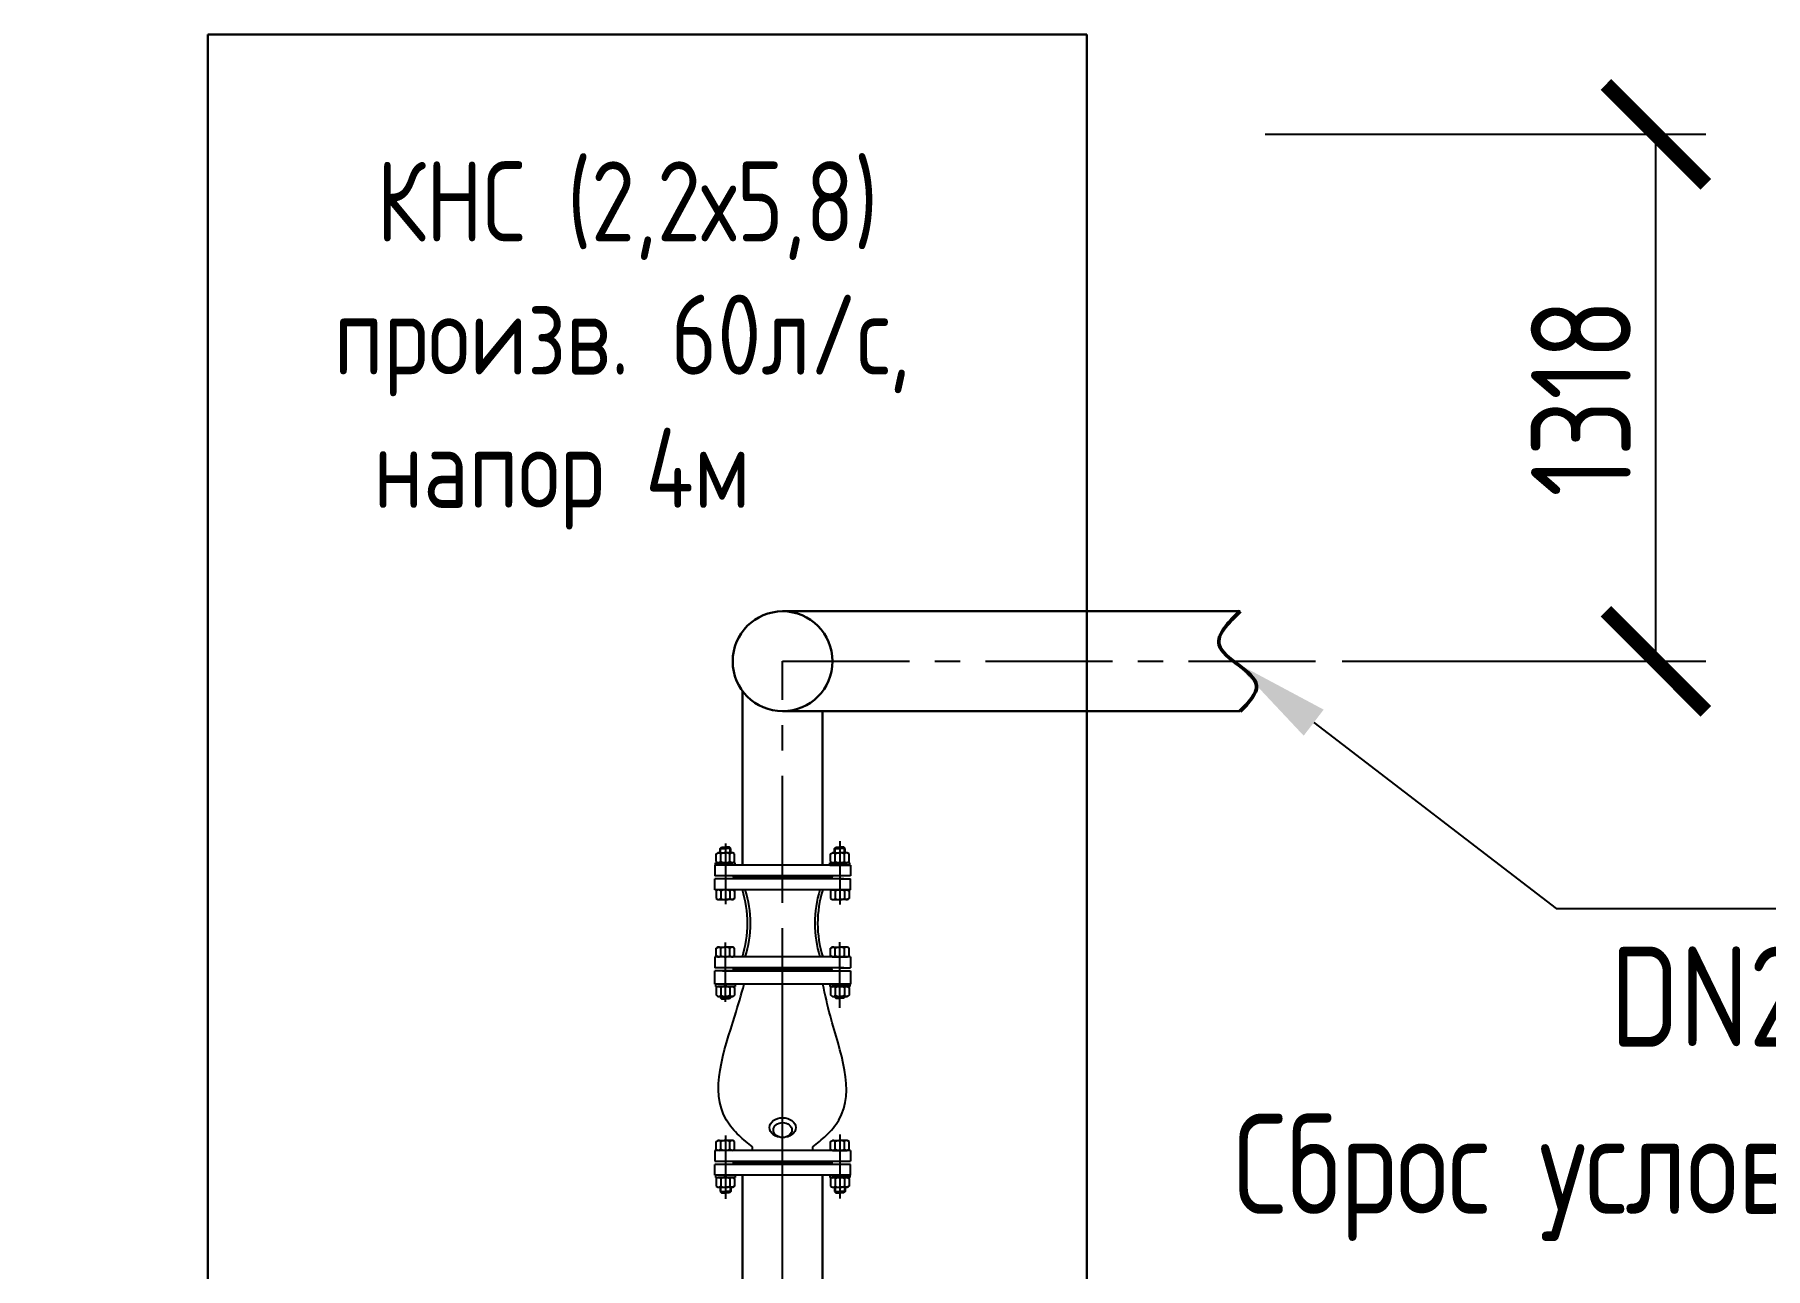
# Model space of a CAD drawing. Header units: millimetres. Extents: x 24859265 to 26550985, y 32092698 to 33532929.
# Drawn here: x 26351640 to 26355973, y 33140626 to 33143713 of the extents above; entities that cross this region are included whole.
import ezdxf
from ezdxf import colors
from ezdxf.entities.mleader import LeaderData, LeaderLine
from ezdxf.math import Vec2, Vec3

# ---------------------------------------------------------------- set-up
doc = ezdxf.new("R2010")
doc.units = ezdxf.units.MM
for name, pattern in [('CENTER', [50.8, 31.75, -6.35, 6.35, -6.35]), ('K5LT_BASIC', [0]), ('K5LT_THIN', [0]), ('осевая', [50.8, 31.75, -6.35, 6.35, -6.35])]:
    doc.linetypes.add(name, pattern=pattern)
for name, color, linetype in [('CL', 1, 'CENTER'), ('G', 3, 'Continuous'), ('R', 1, 'Continuous'), ('Выноски', 7, 'Continuous')]:
    doc.layers.add(name, color=color, linetype=linetype)
doc.layers.add('Труба профиль', color=7, linetype='Continuous', lineweight=50)
doc.styles.add('ARTEM GOST', font='GOST_0.TTF')
doc.styles.add('GOST 2.304', font='GOST_0.TTF')
doc.styles.get("Standard").update_dxf_attribs({"font": 'arial.ttf'})
doc.dimstyles.new('ISO-25', dxfattribs={"dimtxt": 2.5, "dimasz": 2.5, "dimexe": 1.25, "dimexo": 0.625, "dimtad": 1, "dimtxsty": 'Standard', "dimcen": 2.5, "dimadec": 0, "dimazin": 0, "dimtfac": 1, "dimtmove": 0, "dimatfit": 3, "dimfxl": 1, "dimarcsym": 0})

# ---------------------------------------------------------------- blocks, each defined once
blk = doc.blocks.new('_ArchTick')
at = {"color": 0, "linetype": 'ByBlock', "const_width": 0.15}
blk.add_lwpolyline([(-0.5, -0.5), (0.5, 0.5)], dxfattribs=at)
blk = doc.blocks.new('*D211')
at = {"color": 0, "lineweight": -2, "transparency": 16777216}
for p, q in [((26354720.4, 33143463.5), (26355823.6, 33143463.5)), ((26355698.6, 33142145), (26355698.6, 33143463.5)), ((26354913.3, 33142145), (26355823.6, 33142145))]:
    blk.add_line(p, q, dxfattribs=at)
at = {"color": 0, "lineweight": -2, "transparency": 16777216, "xscale": 250, "yscale": 250, "zscale": 250}
for p, rotation in [((26355698.6, 33143463.5), 90), ((26355698.6, 33142145), 270)]:
    blk.add_blockref('_ArchTick', p, dxfattribs=dict(at, rotation=rotation))
at = {"color": 0, "transparency": 16777216, "insert": (26355511.1, 33142804.3), "char_height": 250, "attachment_point": 5, "rotation": 90, "style": 'GOST 2.304'}
blk.add_mtext('1318', dxfattribs=at)

msp = doc.modelspace()

# ---------------------------------------------------------------- linework, layer by layer
at = {"lineweight": 30, "ltscale": 10}
for p, q in [((26352074.2352, 33143712.9668), (26352074.2352, 33137862.9668)), ((26354274.2352, 33143712.9668), (26352074.2352, 33143712.9668)), ((26354274.2352, 33137862.9668), (26354274.2352, 33143712.9668))]:
    msp.add_line(p, q, dxfattribs=at)
at = {"lineweight": 30}
for p, q in [((26353512.65, 33142270.0149), (26354657.9364, 33142270.0149)), ((26353412.65, 33141635.3028), (26353412.65, 33142070.0149)), ((26353512.65, 33142020.0149), (26354657.9364, 33142020.0149)), ((26353612.65, 33141635.3028), (26353612.65, 33142020.0149)), ((26353412.65, 33138492.9668), (26353412.65, 33140859.3028)), ((26353612.65, 33138492.9668), (26353612.65, 33140859.3028))]:
    msp.add_line(p, q, dxfattribs=at)
at = {"color": 1, "linetype": 'осевая', "lineweight": 25, "ltscale": 10}
for p, q in [((26353512.65, 33138492.9668), (26353512.65, 33142145.0149)), ((26353512.65, 33142145.0149), (26354850.8083, 33142145.0149))]:
    msp.add_line(p, q, dxfattribs=at)
at = {"color": 7}
for p, q in [((26353682.65, 33141635.3028), (26353342.65, 33141635.3028)), ((26353342.65, 33141635.3028), (26353342.65, 33141608.3028)), ((26353342.65, 33141635.3028), (26353342.65, 33141608.3028)), ((26353682.65, 33141635.3028), (26353682.65, 33141608.3028)), ((26353682.65, 33141635.3028), (26353682.65, 33141608.3028)), ((26353682.65, 33141608.3028), (26353342.65, 33141608.3028)), ((26353342.65, 33141573.3028), (26353342.65, 33141600.3028)), ((26353665.7479, 33141600.3028), (26353342.65, 33141600.3028)), ((26353635.1277, 33141604.3028), (26353390.1723, 33141604.3028)), ((26353656.2871, 33141600.3028), (26353682.65, 33141600.3028)), ((26353682.65, 33141573.3028), (26353682.65, 33141600.3028)), ((26353682.65, 33141573.3028), (26353342.65, 33141573.3028)), ((26353682.65, 33141405.3028), (26353342.65, 33141405.3028)), ((26353342.65, 33141405.3028), (26353342.65, 33141378.3028)), ((26353665.7479, 33141378.3028), (26353342.65, 33141378.3028)), ((26353635.1277, 33141374.3028), (26353390.1723, 33141374.3028)), ((26353635.1277, 33141374.3028), (26353390.1723, 33141374.3028)), ((26353656.2871, 33141378.3028), (26353682.65, 33141378.3028)), ((26353682.65, 33141405.3028), (26353682.65, 33141378.3028)), ((26353682.65, 33140921.3028), (26353342.65, 33140921.3028)), ((26353342.65, 33140921.3028), (26353342.65, 33140894.3028)), ((26353342.65, 33140921.3028), (26353342.65, 33140894.3028)), ((26353437.323, 33140921.3028), (26353437.323, 33140929.8475)), ((26353587.977, 33140921.3028), (26353587.977, 33140929.8475)), ((26353682.65, 33140921.3028), (26353682.65, 33140894.3028)), ((26353682.65, 33140921.3028), (26353682.65, 33140894.3028)), ((26353342.65, 33140894.3028), (26353682.65, 33140894.3028)), ((26353342.65, 33140859.3028), (26353342.65, 33140886.3028)), ((26353342.65, 33140859.3028), (26353342.65, 33140886.3028)), ((26353682.65, 33140886.3028), (26353342.65, 33140886.3028)), ((26353682.65, 33140859.3028), (26353342.65, 33140859.3028)), ((26353635.1277, 33140890.3028), (26353390.1723, 33140890.3028)), ((26353635.1277, 33140890.3028), (26353404.6236, 33140890.3028)), ((26353682.65, 33140859.3028), (26353682.65, 33140886.3028)), ((26353682.65, 33140859.3028), (26353682.65, 33140886.3028))]:
    msp.add_line(p, q, dxfattribs=at)
at = {"color": 7, "linetype": 'Continuous', "ltscale": 10}
for p, q in [((26353387.9833, 33141608.3028), (26353390.1723, 33141604.3028)), ((26353387.9833, 33141600.3028), (26353390.1723, 33141604.3028)), ((26353637.3166, 33141608.3028), (26353635.1277, 33141604.3028)), ((26353637.3166, 33141600.3028), (26353635.1277, 33141604.3028)), ((26353387.9833, 33141378.3028), (26353390.1723, 33141374.3028)), ((26353387.9833, 33141370.3028), (26353390.1723, 33141374.3028)), ((26353637.3166, 33141378.3028), (26353635.1277, 33141374.3028)), ((26353637.3166, 33141370.3028), (26353635.1277, 33141374.3028)), ((26353387.9833, 33141370.3028), (26353342.65, 33141370.3028)), ((26353342.65, 33141336.9695), (26353342.65, 33141370.3028)), ((26353682.65, 33141336.9695), (26353342.65, 33141336.9695)), ((26353361.8559, 33141370.3028), (26353682.65, 33141370.3028)), ((26353682.65, 33141370.3028), (26353682.65, 33141336.9695)), ((26353387.9833, 33140894.3028), (26353390.1723, 33140890.3028)), ((26353387.9833, 33140886.3028), (26353390.1723, 33140890.3028)), ((26353637.3166, 33140894.3028), (26353635.1277, 33140890.3028)), ((26353637.3166, 33140886.3028), (26353635.1277, 33140890.3028))]:
    msp.add_line(p, q, dxfattribs=at)
at = {"lineweight": 30}
msp.add_circle((26353512.65, 33142145.0149), 125, dxfattribs=at)
at = {"color": 7}
for centre, start, end in [((26353146.6642, 33141489.3028), 342.4329766, 17.5670234), ((26353153.9008, 33141489.3028), 342.4329766, 17.5670234), ((26353871.3991, 33141489.3028), 162.4329766, 197.5670234), ((26353878.6357, 33141489.3028), 162.4329766, 197.5670234)]:
    msp.add_arc(centre, 278.3104, start, end, dxfattribs=at)
at = {"color": 7, "linetype": 'Continuous', "ltscale": 10}
for centre, major_axis, ratio in [((26353512.65, 33140978.1817), (32.8293, 0), 0.753433911), ((26353512.65, 33140972.0309), (23.1672, 0), 0.802164591)]:
    msp.add_ellipse(centre, major_axis=major_axis, ratio=ratio, dxfattribs=at)
for points in [[(26353437.323, 33140929.8475), (26353403.6113, 33140958.4211), (26353371.9592, 33140997.0985), (26353393.0603, 33141257.2834), (26353416.5266, 33141336.9695)], [(26353587.977, 33140929.8475), (26353621.6887, 33140958.4211), (26353653.3408, 33140997.0985), (26353632.2397, 33141257.2834), (26353613.3824, 33141336.9695)]]:
    msp.add_spline(points, degree=3, dxfattribs=at)
at = {"layer": 'CL', "color": 251, "ltscale": 25}
for p, q in [((26353369.3166, 33141689.4125), (26353369.3166, 33141537.6288)), ((26353369.3166, 33141292.6064), (26353369.3166, 33141440.9767))]:
    msp.add_line(p, q, dxfattribs=at)
at = {"layer": 'CL', "color": 7, "ltscale": 20}
msp.add_line((26353512.65, 33140802.7382), (26353512.65, 33141691.6698), dxfattribs=at)
at = {"layer": 'CL', "color": 251, "ltscale": 20}
for p, q in [((26353655.9833, 33141694.9481), (26353655.9833, 33141536.055)), ((26353655.9833, 33141277.8453), (26353655.9833, 33141442.5505)), ((26353369.3166, 33140958.3481), (26353369.3166, 33140799.7972)), ((26353369.3166, 33140950.3028), (26353369.3166, 33140878.1)), ((26353655.9833, 33140961.3666), (26353655.9833, 33140800.6697))]:
    msp.add_line(p, q, dxfattribs=at)
at = {"layer": 'G', "color": 7, "linetype": 'K5LT_BASIC'}
for p, q in [((26353355.9833, 33141676.3085), (26353359.3166, 33141679.6419)), ((26353355.9833, 33141665.8028), (26353355.9833, 33141676.3085)), ((26353355.9833, 33141676.3085), (26353369.3166, 33141676.3085)), ((26353359.3166, 33141679.6419), (26353369.3166, 33141679.6419)), ((26353379.3166, 33141679.6419), (26353369.3166, 33141679.6419)), ((26353382.65, 33141676.3085), (26353369.3166, 33141676.3085)), ((26353382.65, 33141676.3085), (26353379.3166, 33141679.6419)), ((26353382.65, 33141665.8028), (26353382.65, 33141676.3085)), ((26353642.65, 33141676.3085), (26353645.9833, 33141679.6419)), ((26353642.65, 33141665.8028), (26353642.65, 33141676.3085)), ((26353642.65, 33141676.3085), (26353655.9833, 33141676.3085)), ((26353645.9833, 33141679.6419), (26353655.9833, 33141679.6419)), ((26353665.9833, 33141679.6419), (26353655.9833, 33141679.6419)), ((26353669.3166, 33141676.3085), (26353655.9833, 33141676.3085)), ((26353669.3166, 33141676.3085), (26353665.9833, 33141679.6419)), ((26353669.3166, 33141665.8028), (26353669.3166, 33141676.3085)), ((26353344.4132, 33141635.3028), (26353344.4132, 33141641.1361)), ((26353344.4132, 33141641.1361), (26353369.3166, 33141641.1361)), ((26353394.2201, 33141635.3028), (26353344.4132, 33141635.3028)), ((26353346.2226, 33141663.0542), (26353350.9833, 33141665.8028)), ((26353346.2226, 33141643.8847), (26353346.2226, 33141663.0542)), ((26353350.9833, 33141641.1361), (26353346.2226, 33141643.8847)), ((26353350.9833, 33141665.8028), (26353369.3166, 33141665.8028)), ((26353369.3166, 33141641.1361), (26353350.9833, 33141641.1361)), ((26353357.7696, 33141643.8847), (26353357.7696, 33141663.0542)), ((26353368.2055, 33141635.3028), (26353366.0824, 33141641.1361)), ((26353387.65, 33141665.8028), (26353369.3166, 33141665.8028)), ((26353394.2201, 33141641.1361), (26353369.3166, 33141641.1361)), ((26353369.3166, 33141641.1361), (26353387.65, 33141641.1361)), ((26353370.4278, 33141641.1361), (26353372.5509, 33141635.3028)), ((26353380.8636, 33141643.8847), (26353380.8636, 33141663.0542)), ((26353392.4107, 33141663.0542), (26353387.65, 33141665.8028)), ((26353387.65, 33141641.1361), (26353392.4107, 33141643.8847)), ((26353392.4107, 33141643.8847), (26353392.4107, 33141663.0542)), ((26353394.2201, 33141635.3028), (26353394.2201, 33141641.1361)), ((26353631.0799, 33141641.1361), (26353655.9833, 33141641.1361)), ((26353631.0799, 33141635.3028), (26353631.0799, 33141641.1361)), ((26353631.0799, 33141635.3028), (26353680.8867, 33141635.3028)), ((26353632.8893, 33141663.0542), (26353637.65, 33141665.8028)), ((26353632.8893, 33141643.8847), (26353632.8893, 33141663.0542)), ((26353637.65, 33141641.1361), (26353632.8893, 33141643.8847)), ((26353637.65, 33141665.8028), (26353655.9833, 33141665.8028)), ((26353655.9833, 33141641.1361), (26353637.65, 33141641.1361)), ((26353644.4363, 33141643.8847), (26353644.4363, 33141663.0542)), ((26353654.8722, 33141641.1361), (26353652.749, 33141635.3028)), ((26353674.3166, 33141665.8028), (26353655.9833, 33141665.8028)), ((26353655.9833, 33141641.1361), (26353674.3166, 33141641.1361)), ((26353680.8867, 33141641.1361), (26353655.9833, 33141641.1361)), ((26353657.0944, 33141635.3028), (26353659.2176, 33141641.1361)), ((26353667.5303, 33141643.8847), (26353667.5303, 33141663.0542)), ((26353679.0773, 33141663.0542), (26353674.3166, 33141665.8028)), ((26353674.3166, 33141641.1361), (26353679.0773, 33141643.8847)), ((26353679.0773, 33141643.8847), (26353679.0773, 33141663.0542)), ((26353680.8867, 33141635.3028), (26353680.8867, 33141641.1361)), ((26353350.9833, 33141573.3028), (26353346.2226, 33141570.5542)), ((26353346.2226, 33141570.5542), (26353346.2226, 33141551.3847)), ((26353346.2226, 33141551.3847), (26353350.9833, 33141548.6361)), ((26353387.65, 33141573.3028), (26353350.9833, 33141573.3028)), ((26353350.9833, 33141548.6361), (26353369.3166, 33141548.6361)), ((26353357.7696, 33141570.5542), (26353357.7696, 33141551.3847)), ((26353387.65, 33141548.6361), (26353369.3166, 33141548.6361)), ((26353380.8636, 33141570.5542), (26353380.8636, 33141551.3847)), ((26353387.65, 33141573.3028), (26353392.4107, 33141570.5542)), ((26353392.4107, 33141551.3847), (26353387.65, 33141548.6361)), ((26353392.4107, 33141570.5542), (26353392.4107, 33141551.3847)), ((26353637.65, 33141573.3028), (26353632.8893, 33141570.5542)), ((26353632.8893, 33141570.5542), (26353632.8893, 33141551.3847)), ((26353632.8893, 33141551.3847), (26353637.65, 33141548.6361)), ((26353637.65, 33141573.3028), (26353674.3166, 33141573.3028)), ((26353637.65, 33141548.6361), (26353655.9833, 33141548.6361)), ((26353644.4363, 33141570.5542), (26353644.4363, 33141551.3847)), ((26353674.3166, 33141548.6361), (26353655.9833, 33141548.6361)), ((26353667.5303, 33141570.5542), (26353667.5303, 33141551.3847)), ((26353674.3166, 33141573.3028), (26353679.0773, 33141570.5542)), ((26353679.0773, 33141551.3847), (26353674.3166, 33141548.6361)), ((26353679.0773, 33141570.5542), (26353679.0773, 33141551.3847)), ((26353346.2226, 33141427.2209), (26353350.9833, 33141429.9695)), ((26353346.2226, 33141408.0514), (26353346.2226, 33141427.2209)), ((26353350.9833, 33141429.9695), (26353369.3166, 33141429.9695)), ((26353357.7696, 33141408.0514), (26353357.7696, 33141427.2209)), ((26353387.65, 33141429.9695), (26353369.3166, 33141429.9695)), ((26353380.8636, 33141408.0514), (26353380.8636, 33141427.2209)), ((26353392.4107, 33141427.2209), (26353387.65, 33141429.9695)), ((26353392.4107, 33141408.0514), (26353392.4107, 33141427.2209)), ((26353632.8893, 33141427.2209), (26353637.65, 33141429.9695)), ((26353632.8893, 33141408.0514), (26353632.8893, 33141427.2209)), ((26353637.65, 33141429.9695), (26353655.9833, 33141429.9695)), ((26353644.4363, 33141408.0514), (26353644.4363, 33141427.2209)), ((26353674.3166, 33141429.9695), (26353655.9833, 33141429.9695)), ((26353667.5303, 33141408.0514), (26353667.5303, 33141427.2209)), ((26353679.0773, 33141427.2209), (26353674.3166, 33141429.9695)), ((26353679.0773, 33141408.0514), (26353679.0773, 33141427.2209)), ((26353350.9833, 33141405.3028), (26353346.2226, 33141408.0514)), ((26353387.65, 33141405.3028), (26353350.9833, 33141405.3028)), ((26353387.65, 33141405.3028), (26353392.4107, 33141408.0514)), ((26353637.65, 33141405.3028), (26353632.8893, 33141408.0514)), ((26353637.65, 33141405.3028), (26353674.3166, 33141405.3028)), ((26353674.3166, 33141405.3028), (26353679.0773, 33141408.0514)), ((26353344.4132, 33141336.9695), (26353344.4132, 33141331.1361)), ((26353394.2201, 33141336.9695), (26353344.4132, 33141336.9695)), ((26353344.4132, 33141331.1361), (26353369.3166, 33141331.1361)), ((26353350.9833, 33141331.1361), (26353346.2226, 33141328.3875)), ((26353369.3166, 33141331.1361), (26353350.9833, 33141331.1361)), ((26353368.2055, 33141336.9695), (26353366.0824, 33141331.1361)), ((26353394.2201, 33141331.1361), (26353369.3166, 33141331.1361)), ((26353369.3166, 33141331.1361), (26353387.65, 33141331.1361)), ((26353370.4278, 33141331.1361), (26353372.5509, 33141336.9695)), ((26353387.65, 33141331.1361), (26353392.4107, 33141328.3875)), ((26353394.2201, 33141336.9695), (26353394.2201, 33141331.1361)), ((26353631.0799, 33141336.9695), (26353680.8867, 33141336.9695)), ((26353631.0799, 33141336.9695), (26353631.0799, 33141331.1361)), ((26353631.0799, 33141331.1361), (26353655.9833, 33141331.1361)), ((26353637.65, 33141331.1361), (26353632.8893, 33141328.3875)), ((26353655.9833, 33141331.1361), (26353637.65, 33141331.1361)), ((26353654.8722, 33141331.1361), (26353652.749, 33141336.9695)), ((26353655.9833, 33141331.1361), (26353674.3166, 33141331.1361)), ((26353680.8867, 33141331.1361), (26353655.9833, 33141331.1361)), ((26353657.0944, 33141336.9695), (26353659.2176, 33141331.1361)), ((26353674.3166, 33141331.1361), (26353679.0773, 33141328.3875)), ((26353680.8867, 33141336.9695), (26353680.8867, 33141331.1361)), ((26353346.2226, 33141328.3875), (26353346.2226, 33141309.218)), ((26353346.2226, 33141309.218), (26353350.9833, 33141306.4695)), ((26353350.9833, 33141306.4695), (26353369.3166, 33141306.4695)), ((26353355.9833, 33141306.4695), (26353355.9833, 33141303.4337)), ((26353355.9833, 33141303.4337), (26353359.3166, 33141300.1003)), ((26353355.9833, 33141303.4337), (26353369.3166, 33141303.4337)), ((26353357.7696, 33141328.3875), (26353357.7696, 33141309.218)), ((26353359.3166, 33141300.1003), (26353369.3166, 33141300.1003)), ((26353387.65, 33141306.4695), (26353369.3166, 33141306.4695)), ((26353382.65, 33141303.4337), (26353369.3166, 33141303.4337)), ((26353379.3166, 33141300.1003), (26353369.3166, 33141300.1003)), ((26353382.65, 33141303.4337), (26353379.3166, 33141300.1003)), ((26353380.8636, 33141328.3875), (26353380.8636, 33141309.218)), ((26353382.65, 33141306.4695), (26353382.65, 33141303.4337)), ((26353392.4107, 33141309.218), (26353387.65, 33141306.4695)), ((26353392.4107, 33141328.3875), (26353392.4107, 33141309.218)), ((26353632.8893, 33141328.3875), (26353632.8893, 33141309.218)), ((26353632.8893, 33141309.218), (26353637.65, 33141306.4695)), ((26353637.65, 33141306.4695), (26353655.9833, 33141306.4695)), ((26353642.65, 33141306.4695), (26353642.65, 33141305.2765)), ((26353642.65, 33141305.2765), (26353655.9833, 33141305.2765)), ((26353642.65, 33141305.2765), (26353645.9833, 33141301.9431)), ((26353644.4363, 33141328.3875), (26353644.4363, 33141309.218)), ((26353645.9833, 33141301.9431), (26353655.9833, 33141301.9431)), ((26353674.3166, 33141306.4695), (26353655.9833, 33141306.4695)), ((26353669.3166, 33141305.2765), (26353655.9833, 33141305.2765)), ((26353665.9833, 33141301.9431), (26353655.9833, 33141301.9431)), ((26353669.3166, 33141305.2765), (26353665.9833, 33141301.9431)), ((26353667.5303, 33141328.3875), (26353667.5303, 33141309.218)), ((26353669.3166, 33141306.4695), (26353669.3166, 33141305.2765)), ((26353679.0773, 33141309.218), (26353674.3166, 33141306.4695)), ((26353679.0773, 33141328.3875), (26353679.0773, 33141309.218)), ((26353346.2226, 33140943.2209), (26353350.9833, 33140945.9695)), ((26353346.2226, 33140924.0514), (26353346.2226, 33140943.2209)), ((26353350.9833, 33140945.9695), (26353369.3166, 33140945.9695)), ((26353357.7696, 33140924.0514), (26353357.7696, 33140943.2209)), ((26353387.65, 33140945.9695), (26353369.3166, 33140945.9695)), ((26353380.8636, 33140924.0514), (26353380.8636, 33140943.2209)), ((26353392.4107, 33140943.2209), (26353387.65, 33140945.9695)), ((26353392.4107, 33140924.0514), (26353392.4107, 33140943.2209)), ((26353632.8893, 33140943.2209), (26353637.65, 33140945.9695)), ((26353632.8893, 33140924.0514), (26353632.8893, 33140943.2209)), ((26353637.65, 33140945.9695), (26353655.9833, 33140945.9695)), ((26353644.4363, 33140924.0514), (26353644.4363, 33140943.2209)), ((26353674.3166, 33140945.9695), (26353655.9833, 33140945.9695)), ((26353667.5303, 33140924.0514), (26353667.5303, 33140943.2209)), ((26353679.0773, 33140943.2209), (26353674.3166, 33140945.9695)), ((26353679.0773, 33140924.0514), (26353679.0773, 33140943.2209)), ((26353350.9833, 33140921.3028), (26353346.2226, 33140924.0514)), ((26353387.65, 33140921.3028), (26353350.9833, 33140921.3028)), ((26353387.65, 33140921.3028), (26353392.4107, 33140924.0514)), ((26353637.65, 33140921.3028), (26353632.8893, 33140924.0514)), ((26353637.65, 33140921.3028), (26353674.3166, 33140921.3028)), ((26353674.3166, 33140921.3028), (26353679.0773, 33140924.0514)), ((26353344.4132, 33140859.3028), (26353344.4132, 33140853.4695)), ((26353394.2201, 33140859.3028), (26353344.4132, 33140859.3028)), ((26353344.4132, 33140853.4695), (26353369.3166, 33140853.4695)), ((26353350.9833, 33140853.4695), (26353346.2226, 33140850.7209)), ((26353369.3166, 33140853.4695), (26353350.9833, 33140853.4695)), ((26353368.2055, 33140859.3028), (26353366.0824, 33140853.4695)), ((26353394.2201, 33140853.4695), (26353369.3166, 33140853.4695)), ((26353369.3166, 33140853.4695), (26353387.65, 33140853.4695)), ((26353370.4278, 33140853.4695), (26353372.5509, 33140859.3028)), ((26353387.65, 33140853.4695), (26353392.4107, 33140850.7209)), ((26353394.2201, 33140859.3028), (26353394.2201, 33140853.4695)), ((26353631.0799, 33140859.3028), (26353680.8867, 33140859.3028)), ((26353631.0799, 33140859.3028), (26353631.0799, 33140853.4695)), ((26353631.0799, 33140853.4695), (26353655.9833, 33140853.4695)), ((26353637.65, 33140853.4695), (26353632.8893, 33140850.7209)), ((26353655.9833, 33140853.4695), (26353637.65, 33140853.4695)), ((26353654.8722, 33140853.4695), (26353652.749, 33140859.3028)), ((26353655.9833, 33140853.4695), (26353674.3166, 33140853.4695)), ((26353680.8867, 33140853.4695), (26353655.9833, 33140853.4695)), ((26353657.0944, 33140859.3028), (26353659.2176, 33140853.4695)), ((26353674.3166, 33140853.4695), (26353679.0773, 33140850.7209)), ((26353680.8867, 33140859.3028), (26353680.8867, 33140853.4695)), ((26353346.2226, 33140850.7209), (26353346.2226, 33140831.5514)), ((26353346.2226, 33140831.5514), (26353350.9833, 33140828.8028)), ((26353350.9833, 33140828.8028), (26353369.3166, 33140828.8028)), ((26353355.9833, 33140828.8028), (26353355.9833, 33140818.297)), ((26353355.9833, 33140818.297), (26353359.3166, 33140814.9637)), ((26353355.9833, 33140818.297), (26353369.3166, 33140818.297)), ((26353357.7696, 33140850.7209), (26353357.7696, 33140831.5514)), ((26353359.3166, 33140814.9637), (26353369.3166, 33140814.9637)), ((26353387.65, 33140828.8028), (26353369.3166, 33140828.8028)), ((26353382.65, 33140818.297), (26353369.3166, 33140818.297)), ((26353379.3166, 33140814.9637), (26353369.3166, 33140814.9637)), ((26353382.65, 33140818.297), (26353379.3166, 33140814.9637)), ((26353380.8636, 33140850.7209), (26353380.8636, 33140831.5514)), ((26353382.65, 33140828.8028), (26353382.65, 33140818.297)), ((26353392.4107, 33140831.5514), (26353387.65, 33140828.8028)), ((26353392.4107, 33140850.7209), (26353392.4107, 33140831.5514)), ((26353632.8893, 33140850.7209), (26353632.8893, 33140831.5514)), ((26353632.8893, 33140831.5514), (26353637.65, 33140828.8028)), ((26353637.65, 33140828.8028), (26353655.9833, 33140828.8028)), ((26353642.65, 33140828.8028), (26353642.65, 33140818.297)), ((26353642.65, 33140818.297), (26353655.9833, 33140818.297)), ((26353642.65, 33140818.297), (26353645.9833, 33140814.9637)), ((26353644.4363, 33140850.7209), (26353644.4363, 33140831.5514)), ((26353645.9833, 33140814.9637), (26353655.9833, 33140814.9637)), ((26353674.3166, 33140828.8028), (26353655.9833, 33140828.8028)), ((26353669.3166, 33140818.297), (26353655.9833, 33140818.297)), ((26353665.9833, 33140814.9637), (26353655.9833, 33140814.9637)), ((26353669.3166, 33140818.297), (26353665.9833, 33140814.9637)), ((26353667.5303, 33140850.7209), (26353667.5303, 33140831.5514)), ((26353669.3166, 33140828.8028), (26353669.3166, 33140818.297)), ((26353679.0773, 33140831.5514), (26353674.3166, 33140828.8028)), ((26353679.0773, 33140850.7209), (26353679.0773, 33140831.5514))]:
    msp.add_line(p, q, dxfattribs=at)
for centre, radius, start, end in [((26353352.5568, 33141659.5424), 6.2854, 33.9671831, 128.9799747), ((26353352.5568, 33141647.3965), 6.2854, 231.0200258, 326.0328141), ((26353369.3166, 33141640.1735), 25.6293, 90, 116.7783388), ((26353369.3166, 33141666.7654), 25.6293, 243.2216615, 270), ((26353369.3166, 33141640.1735), 25.6293, 63.2216612, 90), ((26353369.3166, 33141666.7654), 25.6293, 270, 296.7783385), ((26353386.0765, 33141659.5424), 6.2854, 51.0200253, 146.0328169), ((26353386.0765, 33141647.3965), 6.2854, 213.9671859, 308.9799742), ((26353639.2235, 33141659.5424), 6.2854, 33.9671831, 128.9799747), ((26353639.2235, 33141647.3965), 6.2854, 231.0200258, 326.0328141), ((26353655.9833, 33141640.1735), 25.6293, 90, 116.7783388), ((26353655.9833, 33141666.7654), 25.6293, 243.2216615, 270), ((26353655.9833, 33141640.1735), 25.6293, 63.2216612, 90), ((26353655.9833, 33141666.7654), 25.6293, 270, 296.7783385), ((26353672.7432, 33141659.5424), 6.2854, 51.0200253, 146.0328169), ((26353672.7432, 33141647.3965), 6.2854, 213.9671859, 308.9799742), ((26353352.5568, 33141567.0424), 6.2854, 33.9671859, 128.9799742), ((26353352.5568, 33141554.8965), 6.2854, 231.0200253, 326.0328169), ((26353369.3166, 33141547.6735), 25.6293, 90, 116.7783385), ((26353369.3166, 33141574.2654), 25.6293, 243.2216612, 270), ((26353369.3166, 33141547.6735), 25.6293, 63.2216615, 90), ((26353369.3166, 33141574.2654), 25.6293, 270, 296.7783388), ((26353386.0765, 33141567.0424), 6.2854, 51.0200258, 146.0328141), ((26353386.0765, 33141554.8965), 6.2854, 213.9671831, 308.9799747), ((26353639.2235, 33141567.0424), 6.2854, 33.9671859, 128.9799742), ((26353639.2235, 33141554.8965), 6.2854, 231.0200253, 326.0328169), ((26353655.9833, 33141547.6735), 25.6293, 90, 116.7783385), ((26353655.9833, 33141574.2654), 25.6293, 243.2216612, 270), ((26353655.9833, 33141547.6735), 25.6293, 63.2216615, 90), ((26353655.9833, 33141574.2654), 25.6293, 270, 296.7783388), ((26353672.7432, 33141567.0424), 6.2854, 51.0200258, 146.0328141), ((26353672.7432, 33141554.8965), 6.2854, 213.9671831, 308.9799747), ((26353352.5568, 33141423.7091), 6.2854, 33.9671831, 128.9799747), ((26353369.3166, 33141404.3402), 25.6293, 90, 116.7783388), ((26353369.3166, 33141404.3402), 25.6293, 63.2216612, 90), ((26353386.0765, 33141423.7091), 6.2854, 51.0200253, 146.0328169), ((26353639.2235, 33141423.7091), 6.2854, 33.9671831, 128.9799747), ((26353655.9833, 33141404.3402), 25.6293, 90, 116.7783388), ((26353655.9833, 33141404.3402), 25.6293, 63.2216612, 90), ((26353672.7432, 33141423.7091), 6.2854, 51.0200253, 146.0328169), ((26353352.5568, 33141411.5631), 6.2854, 231.0200258, 326.0328141), ((26353369.3166, 33141430.932), 25.6293, 243.2216615, 270), ((26353369.3166, 33141430.932), 25.6293, 270, 296.7783385), ((26353386.0765, 33141411.5631), 6.2854, 213.9671859, 308.9799742), ((26353639.2235, 33141411.5631), 6.2854, 231.0200258, 326.0328141), ((26353655.9833, 33141430.932), 25.6293, 243.2216615, 270), ((26353655.9833, 33141430.932), 25.6293, 270, 296.7783385), ((26353672.7432, 33141411.5631), 6.2854, 213.9671859, 308.9799742), ((26353352.5568, 33141324.8758), 6.2854, 33.9671859, 128.9799742), ((26353369.3166, 33141305.5069), 25.6293, 90, 116.7783385), ((26353369.3166, 33141305.5069), 25.6293, 63.2216615, 90), ((26353386.0765, 33141324.8758), 6.2854, 51.0200258, 146.0328141), ((26353639.2235, 33141324.8758), 6.2854, 33.9671859, 128.9799742), ((26353655.9833, 33141305.5069), 25.6293, 90, 116.7783385), ((26353655.9833, 33141305.5069), 25.6293, 63.2216615, 90), ((26353672.7432, 33141324.8758), 6.2854, 51.0200258, 146.0328141), ((26353352.5568, 33141312.7298), 6.2854, 231.0200253, 326.0328169), ((26353369.3166, 33141332.0987), 25.6293, 243.2216612, 270), ((26353369.3166, 33141332.0987), 25.6293, 270, 296.7783388), ((26353386.0765, 33141312.7298), 6.2854, 213.9671831, 308.9799747), ((26353639.2235, 33141312.7298), 6.2854, 231.0200253, 326.0328169), ((26353655.9833, 33141332.0987), 25.6293, 243.2216612, 270), ((26353655.9833, 33141332.0987), 25.6293, 270, 296.7783388), ((26353672.7432, 33141312.7298), 6.2854, 213.9671831, 308.9799747), ((26353352.5568, 33140939.7091), 6.2854, 33.9671831, 128.9799747), ((26353369.3166, 33140920.3402), 25.6293, 90, 116.7783388), ((26353369.3166, 33140920.3402), 25.6293, 63.2216612, 90), ((26353386.0765, 33140939.7091), 6.2854, 51.0200253, 146.0328169), ((26353639.2235, 33140939.7091), 6.2854, 33.9671831, 128.9799747), ((26353655.9833, 33140920.3402), 25.6293, 90, 116.7783388), ((26353655.9833, 33140920.3402), 25.6293, 63.2216612, 90), ((26353672.7432, 33140939.7091), 6.2854, 51.0200253, 146.0328169), ((26353352.5568, 33140927.5631), 6.2854, 231.0200258, 326.0328141), ((26353369.3166, 33140946.932), 25.6293, 243.2216615, 270), ((26353369.3166, 33140946.932), 25.6293, 270, 296.7783385), ((26353386.0765, 33140927.5631), 6.2854, 213.9671859, 308.9799742), ((26353639.2235, 33140927.5631), 6.2854, 231.0200258, 326.0328141), ((26353655.9833, 33140946.932), 25.6293, 243.2216615, 270), ((26353655.9833, 33140946.932), 25.6293, 270, 296.7783385), ((26353672.7432, 33140927.5631), 6.2854, 213.9671859, 308.9799742), ((26353352.5568, 33140847.2091), 6.2854, 33.9671859, 128.9799742), ((26353369.3166, 33140827.8402), 25.6293, 90, 116.7783385), ((26353369.3166, 33140827.8402), 25.6293, 63.2216615, 90), ((26353386.0765, 33140847.2091), 6.2854, 51.0200258, 146.0328141), ((26353639.2235, 33140847.2091), 6.2854, 33.9671859, 128.9799742), ((26353655.9833, 33140827.8402), 25.6293, 90, 116.7783385), ((26353655.9833, 33140827.8402), 25.6293, 63.2216615, 90), ((26353672.7432, 33140847.2091), 6.2854, 51.0200258, 146.0328141), ((26353352.5568, 33140835.0631), 6.2854, 231.0200253, 326.0328169), ((26353369.3166, 33140854.432), 25.6293, 243.2216612, 270), ((26353369.3166, 33140854.432), 25.6293, 270, 296.7783388), ((26353386.0765, 33140835.0631), 6.2854, 213.9671831, 308.9799747), ((26353639.2235, 33140835.0631), 6.2854, 231.0200253, 326.0328169), ((26353655.9833, 33140854.432), 25.6293, 243.2216612, 270), ((26353655.9833, 33140854.432), 25.6293, 270, 296.7783388), ((26353672.7432, 33140835.0631), 6.2854, 213.9671831, 308.9799747)]:
    msp.add_arc(centre, radius, start, end, dxfattribs=at)
at = {"layer": 'R', "color": 7, "linetype": 'K5LT_THIN'}
for p, q in [((26353357.3333, 33141665.8028), (26353357.3333, 33141676.3085)), ((26353381.3, 33141665.8028), (26353381.3, 33141676.3085)), ((26353644, 33141665.8028), (26353644, 33141676.3085)), ((26353667.9666, 33141665.8028), (26353667.9666, 33141676.3085)), ((26353357.3333, 33141306.4695), (26353357.3333, 33141303.4337)), ((26353381.3, 33141306.4695), (26353381.3, 33141303.4337)), ((26353644, 33141306.4695), (26353644, 33141305.2765)), ((26353667.9666, 33141306.4695), (26353667.9666, 33141305.2765)), ((26353357.3333, 33140828.8028), (26353357.3333, 33140818.297)), ((26353381.3, 33140828.8028), (26353381.3, 33140818.297)), ((26353644, 33140828.8028), (26353644, 33140818.297)), ((26353667.9666, 33140828.8028), (26353667.9666, 33140818.297))]:
    msp.add_line(p, q, dxfattribs=at)
at = {"layer": 'Труба профиль'}
msp.add_spline([(26354657.9364, 33142270.0149), (26354605.2109, 33142186.4005), (26354698.9088, 33142083.9488), (26354657.9364, 33142020.0149)], degree=3, dxfattribs=at)

# ---------------------------------------------------------------- texts
at = {"lineweight": 20, "insert": (26351765.9183, 33143395.7524), "char_height": 200, "width": 2330.966134, "attachment_point": 1, "style": 'ARTEM GOST'}
msp.add_mtext('\\pi730.23;КНС (2,2х5,8)\\P\\pi622.94;произв. 60л/с, \\P\\pi722.63;напор 4м', dxfattribs=at)

# ---------------------------------------------------------------- dimensions: what is measured, and where the dimension line sits
dim = msp.add_linear_dim(base=(26355698.6179, 33143463.5146), p1=(26354850.8083, 33142145.0149), p2=(26354657.9364, 33143463.5146), angle=90, dimstyle='ISO-25', override={"dimscale": 100, "dimdec": 0, "dimlfac": 1, "dimtxsty": 'GOST 2.304', "dimblk1": 'ArchTick', "dimblk2": 'ArchTick', "dimsah": 1})
dim.commit()
dim.dimension.update_dxf_attribs({"geometry": '*D211', "text_midpoint": (26355511.1179, 33142804.2648)})

# ---------------------------------------------------------------- leaders
at = {"layer": 'Выноски', "color": 0, "lineweight": -2}
ml = msp.add_multileader_mtext('Standard', dxfattribs=at)
ml.set_content('\\A1;{\\C0;PE 100 SDR 17\\PDN250, L=65 м, h\\H0.7x;\\S^ лот;\\H1.4286x;=1.3 м,\\PСброс условно-чистых стоков в р.Бельбек}', color=5, style='GOST 2.304')
ml.set_leader_properties(lineweight=-3)
ml.build(insert=Vec2(0, 0))
ml.multileader.update_dxf_attribs({"text_left_attachment_type": 6, "text_right_attachment_type": 6, "dogleg_length": 1, "arrow_head_size": 250, "scale": 100})
ctx = ml.context
ctx.base_point, ctx.scale, ctx.char_height, ctx.arrow_head_size, ctx.landing_gap_size, ctx.plane_origin = Vec3(26355468.9519, 33141526.3866), 100, 250, 250, 180, Vec3(26313105.5098, 33121257.1893)
ctx.left_attachment, ctx.right_attachment, ctx.text_align_type = 6, 6, 1
notes = []
notes.append((ctx, [(0, (1, 1, 0), (26355448.9823, 33141526.3866), (1, 0), 19.9696, [(1, [(26354643.5309, 33142143.4931)], 0, [])])]))
ctx.mtext.insert, ctx.mtext.width, ctx.mtext.alignment, ctx.mtext.flow_direction = Vec3(26357234.8537, 33141847.6381), 3875, 2, 5
for ctx, leaders in notes:
    for number, flags, end, landing, length, lines in leaders:
        leader = LeaderData()
        leader.index, (leader.has_last_leader_line, leader.has_dogleg_vector, leader.attachment_direction) = number, flags
        leader.last_leader_point, leader.dogleg_vector, leader.dogleg_length = Vec3(end), Vec3(landing), length
        for number, points, colour, breaks in lines:
            line = LeaderLine()
            line.index, line.vertices, line.color, line.breaks = number, Vec3.list(points), colors.encode_raw_color(colour), breaks
            leader.lines.append(line)
        ctx.leaders.append(leader)

doc.saveas('drawing.dxf')
